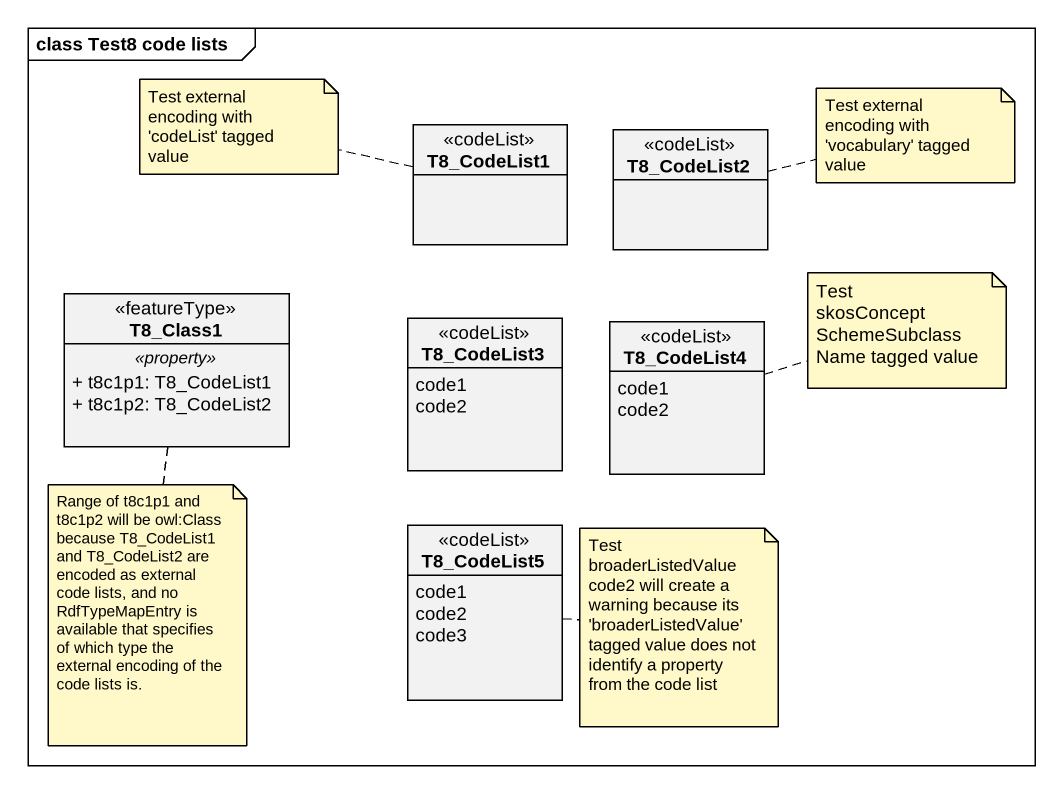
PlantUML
@startuml
mainframe class Test8 code lists
hide circle
hide empty members
skinparam classAttributeIconSize 0
class T8_CodeList1 <<codeList>>
class T8_CodeList2 <<codeList>>
class T8_Class1 <<featureType>> {
  .. <<property>> ..
  + t8c1p1: T8_CodeList1
  + t8c1p2: T8_CodeList2
}
class T8_CodeList3 <<codeList>> {
  code1
  code2
}
class T8_CodeList4 <<codeList>> {
  code1
  code2
}
class T8_CodeList5 <<codeList>> {
  code1
  code2
  code3
}
note left of T8_CodeList1 : Test external encoding with 'codeList' tagged value
note right of T8_CodeList2 : Test external encoding with 'vocabulary' tagged value
note right of T8_CodeList4 : Test skosConceptSchemeSubclassName tagged value
note bottom of T8_Class1 : Range of t8c1p1 and t8c1p2 will be owl:Class because T8_CodeList1 and T8_CodeList2 are encoded as external code lists, and no RdfTypeMapEntry is available that specifies of which type the external encoding of the code lists is.
note right of T8_CodeList5
  Test broaderListedValue
  code2 will create a warning because its 'broaderListedValue' tagged value does not identify a property from the code list
end note
@enduml
